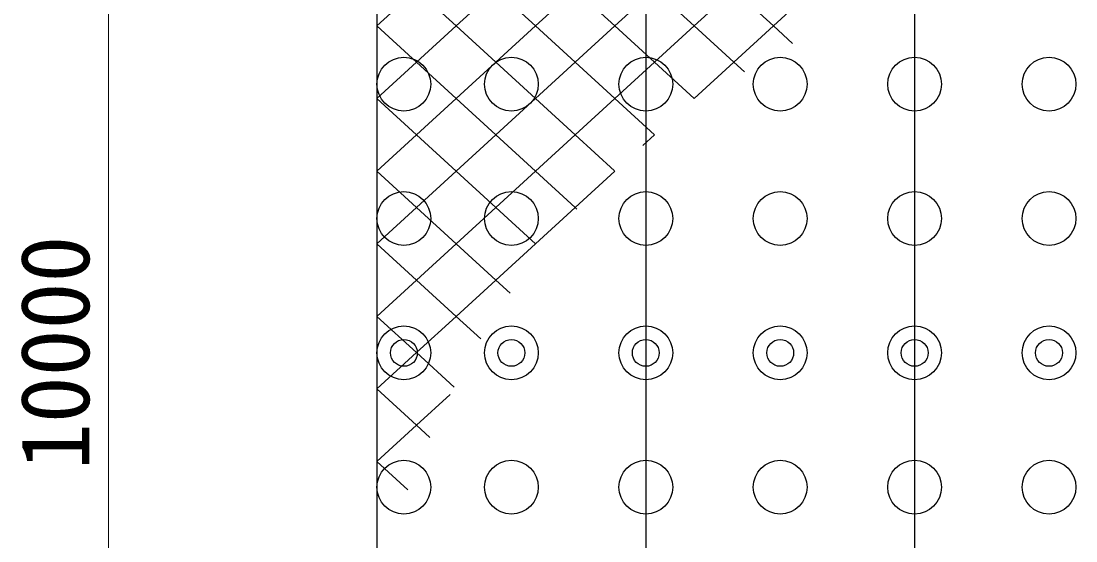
# Model space of a CAD drawing. Units: millimetres, scale not verified. Extents: x 690 to 40690, y 684 to 28809.
# Drawn here: x 25554 to 29478, y 13139 to 15074 of the extents above; entities that cross this region are included whole.
import ezdxf
from ezdxf.enums import TextEntityAlignment as Align

# ---------------------------------------------------------------- set-up
doc = ezdxf.new("R2010")
doc.units = ezdxf.units.MM
doc.header["$LTSCALE"] = 100
doc.layers.add('C-STR', color=1, linetype='Continuous', lineweight=25)
doc.layers.add('C-STR-DIM', color=1, linetype='Continuous', lineweight=13)
doc.styles.add('ＭＳ ゴシック', font='')
doc.styles.get('ＭＳ ゴシック').set_extended_font_data('MS Gothic')

msp = doc.modelspace()

# ---------------------------------------------------------------- linework, layer by layer
at = {"layer": 'C-STR', "color": 7}
for p, q in [((26878.1, 18838.7), (26878.1, 8838.7)), ((27878.1, 18838.7), (27878.1, 8838.7)), ((28878.1, 18838.7), (28878.1, 8838.7))]:
    msp.add_line(p, q, dxfattribs=at)
at = {"layer": 'C-STR'}
for p, q in [((26878.1, 15055.4), (27025.5, 15190.5)), ((27025.5, 15190.5), (27173, 15055.4)), ((27173, 15055.4), (27320.4, 15190.5)), ((27320.4, 15190.5), (27467.9, 15055.4)), ((27467.9, 15055.4), (27615.3, 15190.5)), ((27615.3, 15190.5), (27762.8, 15055.4)), ((27762.8, 15055.4), (27910.2, 15190.5)), ((27910.2, 15190.5), (28057.7, 15055.4)), ((28057.7, 15055.4), (28205.2, 15190.5)), ((28205.2, 15190.5), (28352.6, 15055.4)), ((28352.6, 15055.4), (28500.1, 15190.5)), ((26878.1, 15055.4), (27025.5, 14920.3)), ((27025.5, 14920.3), (27173, 15055.4)), ((27173, 15055.4), (27320.4, 14920.3)), ((27320.4, 14920.3), (27467.9, 15055.4)), ((27467.9, 15055.4), (27615.3, 14920.3)), ((27615.3, 14920.3), (27762.8, 15055.4)), ((27762.8, 15055.4), (27910.2, 14920.3)), ((27910.2, 14920.3), (28057.7, 15055.4)), ((28057.7, 15055.4), (28205.2, 14920.3)), ((28205.2, 14920.3), (28352.6, 15055.4)), ((28352.6, 15055.4), (28423.6, 14990.4)), ((26878.1, 14785.2), (27025.5, 14920.3)), ((27025.5, 14920.3), (27173, 14785.2)), ((27173, 14785.2), (27320.4, 14920.3)), ((27320.4, 14920.3), (27467.9, 14785.2)), ((27467.9, 14785.2), (27615.3, 14920.3)), ((27615.3, 14920.3), (27762.8, 14785.2)), ((27762.8, 14785.2), (27910.2, 14920.3)), ((27910.2, 14920.3), (28057.7, 14785.2)), ((28057.7, 14785.2), (28205.2, 14920.3)), ((28205.2, 14920.3), (28244.7, 14884.1)), ((26878.1, 14785.2), (27025.5, 14650.1)), ((27025.5, 14650.1), (27173, 14785.2)), ((27173, 14785.2), (27320.4, 14650.1)), ((27320.4, 14650.1), (27467.9, 14785.2)), ((27467.9, 14785.2), (27615.3, 14650.1)), ((27615.3, 14650.1), (27762.8, 14785.2)), ((27762.8, 14785.2), (27910.2, 14650.1)), ((26878.1, 14514.9), (27025.5, 14650.1)), ((27025.5, 14650.1), (27173, 14514.9)), ((27173, 14514.9), (27320.4, 14650.1)), ((27320.4, 14650.1), (27467.9, 14514.9)), ((27467.9, 14514.9), (27615.3, 14650.1)), ((27615.3, 14650.1), (27761.7, 14515.9)), ((27866.5, 14610), (27910.2, 14650.1)), ((26878.1, 14514.9), (27025.5, 14379.8)), ((27025.5, 14379.8), (27173, 14514.9)), ((27173, 14514.9), (27320.4, 14379.8)), ((27320.4, 14379.8), (27467.9, 14514.9)), ((27467.9, 14514.9), (27615.3, 14379.8)), ((27615.3, 14379.8), (27762.8, 14514.9)), ((26878.1, 14244.7), (27025.5, 14379.8)), ((27025.5, 14379.8), (27173, 14244.7)), ((27173, 14244.7), (27320.4, 14379.8)), ((27320.4, 14379.8), (27467.9, 14244.7)), ((27467.9, 14244.7), (27615.3, 14379.8)), ((27615.3, 14379.8), (27621.8, 14373.9)), ((26878.1, 14244.7), (27025.5, 14109.6)), ((27025.5, 14109.6), (27173, 14244.7)), ((27173, 14244.7), (27320.4, 14109.6)), ((27320.4, 14109.6), (27467.9, 14244.7)), ((26878.1, 13974.5), (27025.5, 14109.6)), ((27025.5, 14109.6), (27173, 13974.5)), ((27173, 13974.5), (27320.4, 14109.6)), ((27320.4, 14109.6), (27373.4, 14061.1)), ((26878.1, 13974.5), (27025.5, 13839.4)), ((27025.5, 13839.4), (27173, 13974.5)), ((27173, 13974.5), (27264.4, 13890.7)), ((26878.1, 13704.2), (27025.5, 13839.4)), ((27025.5, 13839.4), (27164.9, 13711.6)), ((26878.1, 13704.2), (27025.5, 13569.1)), ((27025.5, 13569.1), (27150.8, 13683.9)), ((26878.1, 13434), (27025.5, 13569.1)), ((27025.5, 13569.1), (27074.5, 13524.2)), ((26878.1, 13434), (26992.3, 13329.3))]:
    msp.add_line(p, q, dxfattribs=at)
at = {"layer": 'C-STR', "color": 7}
for centre, radius in [((26978.1, 14838.7), 100), ((27378.1, 14838.7), 100), ((27878.1, 14838.7), 100), ((28378.1, 14838.7), 100), ((28878.1, 14838.7), 100), ((29378.1, 14838.7), 100), ((26978.1, 14338.7), 100), ((27378.1, 14338.7), 100), ((27878.1, 14338.7), 100), ((28378.1, 14338.7), 100), ((28878.1, 14338.7), 100), ((29378.1, 14338.7), 100), ((26978.1, 13838.7), 100), ((27378.1, 13838.7), 100), ((27878.1, 13838.7), 100), ((28378.1, 13838.7), 100), ((28878.1, 13838.7), 100), ((29378.1, 13838.7), 100), ((26978.1, 13838.7), 50), ((27378.1, 13838.7), 50), ((27878.1, 13838.7), 50), ((28378.1, 13838.7), 50), ((28878.1, 13838.7), 50), ((29378.1, 13838.7), 50), ((26978.1, 13338.7), 100), ((27378.1, 13338.7), 100), ((27878.1, 13338.7), 100), ((28378.1, 13338.7), 100), ((28878.1, 13338.7), 100), ((29378.1, 13338.7), 100)]:
    msp.add_circle(centre, radius, dxfattribs=at)
at = {"layer": 'C-STR-DIM'}
msp.add_line((25879.3, 18838.7), (25879.3, 8838.7), dxfattribs=at)

# ---------------------------------------------------------------- texts
at = {"layer": 'C-STR-DIM', "color": 7, "style": 'ＭＳ ゴシック'}
msp.add_text('10000', height=256.6, rotation=90, dxfattribs=at).set_placement((25679.3, 13838.7), align=Align.MIDDLE_CENTER)

doc.saveas('drawing.dxf')
